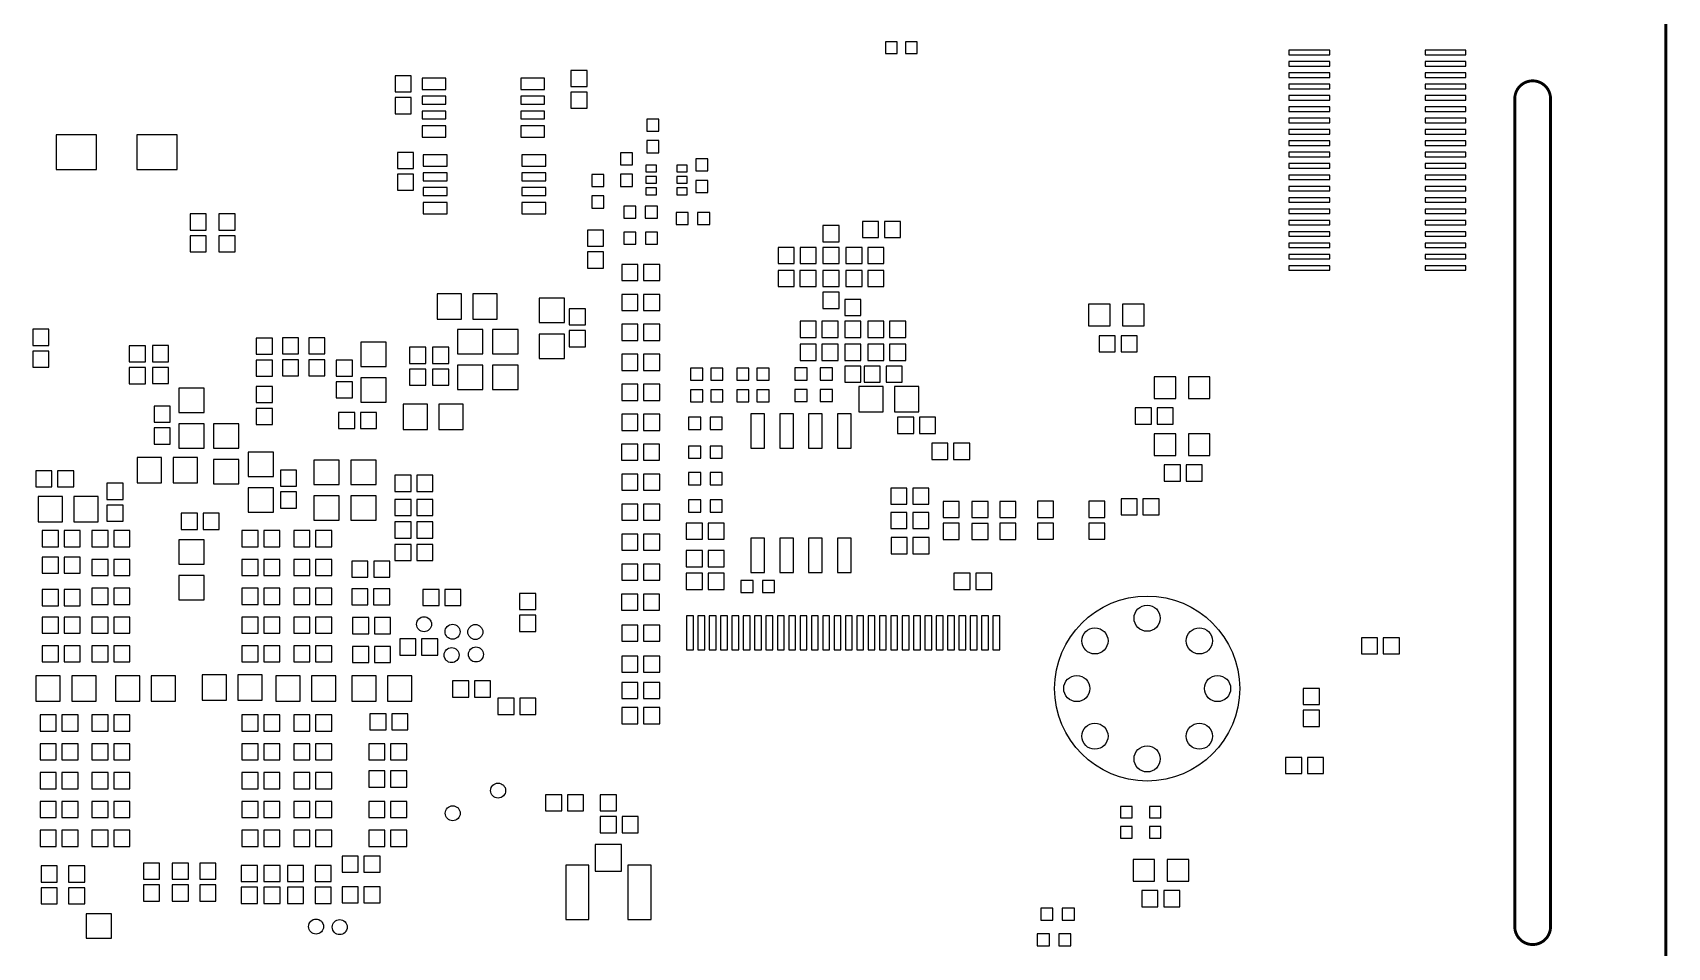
# Model space of a CAD drawing. Extents: x -186 to 234, y -83 to 214.
# Drawn here: x -5.5 to 66.5, y 33.9 to 74.2 of the extents above; entities that cross this region are included whole.
import ezdxf

# ---------------------------------------------------------------- set-up
doc = ezdxf.new("R2010")
doc.units = 0
doc.layers.add('BG_OUTLINE', color=253, linetype='CONTINUOUS')
doc.layers.add('PIN_PASTEMASK_BOTTOM', color=85, linetype='CONTINUOUS')

msp = doc.modelspace()

# ---------------------------------------------------------------- linework, layer by layer
at = {"layer": 'BG_OUTLINE', "const_width": 0.127}
for points in [[(66.460395, 157.020311), (66.460395, -9.271)], [(59.805595, 71.334605), (59.805595, 68.794605)], [(61.380395, 71.334605), (61.380395, 68.794605)], [(59.805595, 37.381891), (59.805595, 68.794605)], [(61.380395, 34.841891), (61.380395, 68.794605)], [(59.805595, 34.841891), (59.805595, 37.381891)]]:
    msp.add_lwpolyline(points, dxfattribs=at)
for points in [[(59.805595, 71.334605, -1.000032), (61.380395, 71.334605)], [(61.380395, 34.841891, -0.999935), (59.805595, 34.841891)]]:
    msp.add_lwpolyline(points, format="xyb", dxfattribs=at)
at = {"layer": 'PIN_PASTEMASK_BOTTOM'}
for points in [[(32.592289, 73.8378), (32.084289, 73.8378), (32.084289, 73.3298), (32.592289, 73.3298)], [(33.481289, 73.8378), (32.973289, 73.8378), (32.973289, 73.3298), (33.481289, 73.3298)], [(51.652957, 73.472167), (49.852047, 73.472167), (49.852047, 73.271456), (51.652957, 73.271456)], [(57.652945, 73.472167), (55.852035, 73.472167), (55.852035, 73.271456), (57.652945, 73.271456)], [(51.652957, 72.971965), (49.852047, 72.971965), (49.852047, 72.771254), (51.652957, 72.771254)], [(57.652945, 72.971965), (55.852035, 72.971965), (55.852035, 72.771254), (57.652945, 72.771254)], [(10.481589, 71.636611), (11.192789, 71.636611), (11.192789, 72.347811), (10.481589, 72.347811)], [(12.720104, 72.242261), (11.670093, 72.242261), (11.670093, 71.74216), (12.720104, 71.74216)], [(16.020097, 71.74216), (17.070108, 71.74216), (17.070108, 72.242261), (16.020097, 72.242261)], [(18.936995, 72.585605), (18.225795, 72.585605), (18.225795, 71.874405), (18.936995, 71.874405)], [(51.652957, 72.472169), (49.852047, 72.472169), (49.852047, 72.271458), (51.652957, 72.271458)], [(57.652945, 72.472169), (55.852035, 72.472169), (55.852035, 72.271458), (57.652945, 72.271458)], [(10.481589, 70.6739), (11.192789, 70.6739), (11.192789, 71.3851), (10.481589, 71.3851)], [(12.720104, 71.442301), (11.670093, 71.442301), (11.670093, 71.092289), (12.720104, 71.092289)], [(16.020097, 71.092289), (17.070108, 71.092289), (17.070108, 71.442301), (16.020097, 71.442301)], [(18.936995, 71.622895), (18.225795, 71.622895), (18.225795, 70.911695), (18.936995, 70.911695)], [(51.652957, 71.971967), (49.852047, 71.971967), (49.852047, 71.771256), (51.652957, 71.771256)], [(51.652957, 71.472171), (49.852047, 71.472171), (49.852047, 71.27146), (51.652957, 71.27146)], [(57.652945, 71.971967), (55.852035, 71.971967), (55.852035, 71.771256), (57.652945, 71.771256)], [(57.652945, 71.472171), (55.852035, 71.472171), (55.852035, 71.27146), (57.652945, 71.27146)], [(12.720104, 70.792111), (11.670093, 70.792111), (11.670093, 70.442099), (12.720104, 70.442099)], [(16.020097, 70.442099), (17.070108, 70.442099), (17.070108, 70.792111), (16.020097, 70.792111)], [(51.652957, 70.971969), (49.852047, 70.971969), (49.852047, 70.771258), (51.652957, 70.771258)], [(57.652945, 70.971969), (55.852035, 70.971969), (55.852035, 70.771258), (57.652945, 70.771258)], [(12.720104, 70.14224), (11.670093, 70.14224), (11.670093, 69.642139), (12.720104, 69.642139)], [(16.020097, 69.642139), (17.070108, 69.642139), (17.070108, 70.14224), (16.020097, 70.14224)], [(21.568689, 69.905905), (22.102089, 69.905905), (22.102089, 70.439305), (21.568689, 70.439305)], [(51.652957, 70.472173), (49.852047, 70.472173), (49.852047, 70.271462), (51.652957, 70.271462)], [(51.652957, 69.971971), (49.852047, 69.971971), (49.852047, 69.77126), (51.652957, 69.77126)], [(57.652945, 70.472173), (55.852035, 70.472173), (55.852035, 70.271462), (57.652945, 70.271462)], [(57.652945, 69.971971), (55.852035, 69.971971), (55.852035, 69.77126), (57.652945, 69.77126)], [(-2.672613, 69.740297), (-4.450613, 69.740297), (-4.450613, 68.216297), (-2.672613, 68.216297)], [(0.883387, 69.740297), (-0.894613, 69.740297), (-0.894613, 68.216297), (0.883387, 68.216297)], [(21.568689, 68.955895), (22.102089, 68.955895), (22.102089, 69.489295), (21.568689, 69.489295)], [(51.652957, 69.47215), (49.852047, 69.47215), (49.852047, 69.271439), (51.652957, 69.271439)], [(57.652945, 69.47215), (55.852035, 69.47215), (55.852035, 69.271439), (57.652945, 69.271439)], [(10.583189, 68.260189), (11.294389, 68.260189), (11.294389, 68.971389), (10.583189, 68.971389)], [(12.770904, 68.865864), (11.720893, 68.865864), (11.720893, 68.365764), (12.770904, 68.365764)], [(16.070897, 68.365764), (17.120908, 68.365764), (17.120908, 68.865864), (16.070897, 68.865864)], [(20.942986, 68.955895), (20.409586, 68.955895), (20.409586, 68.422495), (20.942986, 68.422495)], [(21.991701, 68.106061), (21.991701, 68.405756), (21.532012, 68.405756), (21.532012, 68.106061)], [(22.893401, 68.405769), (22.893401, 68.106074), (23.35309, 68.106074), (23.35309, 68.405769)], [(24.261089, 68.686705), (23.727689, 68.686705), (23.727689, 68.153305), (24.261089, 68.153305)], [(51.652957, 68.971973), (49.852047, 68.971973), (49.852047, 68.771262), (51.652957, 68.771262)], [(51.652957, 68.472152), (49.852047, 68.472152), (49.852047, 68.271441), (51.652957, 68.271441)], [(57.652945, 68.971973), (55.852035, 68.971973), (55.852035, 68.771262), (57.652945, 68.771262)], [(57.652945, 68.472152), (55.852035, 68.472152), (55.852035, 68.271441), (57.652945, 68.271441)], [(10.583189, 67.297478), (11.294389, 67.297478), (11.294389, 68.008678), (10.583189, 68.008678)], [(12.770904, 68.065904), (11.720893, 68.065904), (11.720893, 67.715892), (12.770904, 67.715892)], [(16.070897, 67.715892), (17.120908, 67.715892), (17.120908, 68.065904), (16.070897, 68.065904)], [(19.677761, 68.001007), (19.144361, 68.001007), (19.144361, 67.467607), (19.677761, 67.467607)], [(20.942986, 68.005884), (20.409586, 68.005884), (20.409586, 67.472484), (20.942986, 67.472484)], [(21.991701, 67.605656), (21.991701, 67.905351), (21.532012, 67.905351), (21.532012, 67.605656)], [(23.35309, 67.605656), (23.35309, 67.905351), (22.893401, 67.905351), (22.893401, 67.605656)], [(24.261089, 67.736695), (23.727689, 67.736695), (23.727689, 67.203295), (24.261089, 67.203295)], [(51.652957, 67.971975), (49.852047, 67.971975), (49.852047, 67.771264), (51.652957, 67.771264)], [(57.652945, 67.971975), (55.852035, 67.971975), (55.852035, 67.771264), (57.652945, 67.771264)], [(12.770904, 67.415715), (11.720893, 67.415715), (11.720893, 67.065703), (12.770904, 67.065703)], [(16.070897, 67.065703), (17.120908, 67.065703), (17.120908, 67.415715), (16.070897, 67.415715)], [(19.677761, 67.050996), (19.144361, 67.050996), (19.144361, 66.517596), (19.677761, 66.517596)], [(21.991701, 67.105251), (21.991701, 67.404945), (21.532012, 67.404945), (21.532012, 67.105251)], [(23.35309, 67.105251), (23.35309, 67.404945), (22.893401, 67.404945), (22.893401, 67.105251)], [(51.652957, 67.472154), (49.852047, 67.472154), (49.852047, 67.271443), (51.652957, 67.271443)], [(51.652957, 66.971951), (49.852047, 66.971951), (49.852047, 66.771241), (51.652957, 66.771241)], [(57.652945, 67.472154), (55.852035, 67.472154), (55.852035, 67.271443), (57.652945, 67.271443)], [(57.652945, 66.971951), (55.852035, 66.971951), (55.852035, 66.771241), (57.652945, 66.771241)], [(2.161083, 66.258008), (1.449883, 66.258008), (1.449883, 65.546808), (2.161083, 65.546808)], [(3.431083, 66.258008), (2.719883, 66.258008), (2.719883, 65.546808), (3.431083, 65.546808)], [(12.770904, 66.765843), (11.720893, 66.765843), (11.720893, 66.265742), (12.770904, 66.265742)], [(16.070897, 66.265742), (17.120908, 66.265742), (17.120908, 66.765843), (16.070897, 66.765843)], [(21.084896, 66.063063), (21.084896, 66.596463), (20.551496, 66.596463), (20.551496, 66.063063)], [(22.034906, 66.063063), (22.034906, 66.596463), (21.501506, 66.596463), (21.501506, 66.063063)], [(23.389946, 65.786508), (23.389946, 66.319908), (22.856546, 66.319908), (22.856546, 65.786508)], [(24.339956, 65.786508), (24.339956, 66.319908), (23.806556, 66.319908), (23.806556, 65.786508)], [(51.652957, 66.472156), (49.852047, 66.472156), (49.852047, 66.271445), (51.652957, 66.271445)], [(57.652945, 66.472156), (55.852035, 66.472156), (55.852035, 66.271445), (57.652945, 66.271445)], [(18.953048, 64.833195), (19.664248, 64.833195), (19.664248, 65.544395), (18.953048, 65.544395)], [(30.040885, 65.741321), (29.329685, 65.741321), (29.329685, 65.030121), (30.040885, 65.030121)], [(31.071591, 65.922703), (31.071591, 65.211503), (31.782791, 65.211503), (31.782791, 65.922703)], [(32.034302, 65.922703), (32.034302, 65.211503), (32.745502, 65.211503), (32.745502, 65.922703)], [(51.652957, 65.971953), (49.852047, 65.971953), (49.852047, 65.771243), (51.652957, 65.771243)], [(57.652945, 65.971953), (55.852035, 65.971953), (55.852035, 65.771243), (57.652945, 65.771243)], [(2.161083, 65.295297), (1.449883, 65.295297), (1.449883, 64.584097), (2.161083, 64.584097)], [(3.431083, 65.295297), (2.719883, 65.295297), (2.719883, 64.584097), (3.431083, 64.584097)], [(20.56064, 65.455495), (20.56064, 64.922095), (21.09404, 64.922095), (21.09404, 65.455495)], [(21.51065, 65.455495), (21.51065, 64.922095), (22.04405, 64.922095), (22.04405, 65.455495)], [(51.652957, 65.472158), (49.852047, 65.472158), (49.852047, 65.271447), (51.652957, 65.271447)], [(51.652957, 64.971955), (49.852047, 64.971955), (49.852047, 64.771245), (51.652957, 64.771245)], [(57.652945, 65.472158), (55.852035, 65.472158), (55.852035, 65.271447), (57.652945, 65.271447)], [(57.652945, 64.971955), (55.852035, 64.971955), (55.852035, 64.771245), (57.652945, 64.771245)], [(18.953048, 63.870484), (19.664248, 63.870484), (19.664248, 64.581684), (18.953048, 64.581684)], [(28.067305, 64.067411), (28.067305, 64.778611), (27.356105, 64.778611), (27.356105, 64.067411)], [(29.030016, 64.067411), (29.030016, 64.778611), (28.318816, 64.778611), (28.318816, 64.067411)], [(30.040885, 64.778611), (29.329685, 64.778611), (29.329685, 64.067411), (30.040885, 64.067411)], [(31.050306, 64.067411), (31.050306, 64.778611), (30.339106, 64.778611), (30.339106, 64.067411)], [(32.013017, 64.067411), (32.013017, 64.778611), (31.301817, 64.778611), (31.301817, 64.067411)], [(51.652957, 64.47216), (49.852047, 64.47216), (49.852047, 64.271449), (51.652957, 64.271449)], [(57.652945, 64.47216), (55.852035, 64.47216), (55.852035, 64.271449), (57.652945, 64.271449)], [(20.464983, 64.0334), (20.464983, 63.3222), (21.176183, 63.3222), (21.176183, 64.0334)], [(21.427694, 64.0334), (21.427694, 63.3222), (22.138894, 63.3222), (22.138894, 64.0334)], [(28.060904, 63.054713), (28.060904, 63.765913), (27.349704, 63.765913), (27.349704, 63.054713)], [(29.023615, 63.054713), (29.023615, 63.765913), (28.312415, 63.765913), (28.312415, 63.054713)], [(29.329685, 63.054713), (30.040885, 63.054713), (30.040885, 63.765913), (29.329685, 63.765913)], [(31.050306, 63.054713), (31.050306, 63.765913), (30.339106, 63.765913), (30.339106, 63.054713)], [(32.013017, 63.054713), (32.013017, 63.765913), (31.301817, 63.765913), (31.301817, 63.054713)], [(51.652957, 63.971957), (49.852047, 63.971957), (49.852047, 63.771247), (51.652957, 63.771247)], [(57.652945, 63.971957), (55.852035, 63.971957), (55.852035, 63.771247), (57.652945, 63.771247)], [(13.410184, 61.622889), (13.410184, 62.740489), (12.337796, 62.740489), (12.337796, 61.622889)], [(14.984984, 61.622889), (14.984984, 62.740489), (13.912596, 62.740489), (13.912596, 61.622889)], [(20.464983, 62.7126), (20.464983, 62.0014), (21.176183, 62.0014), (21.176183, 62.7126)], [(21.427694, 62.7126), (21.427694, 62.0014), (22.138894, 62.0014), (22.138894, 62.7126)], [(29.329685, 62.092002), (30.040885, 62.092002), (30.040885, 62.803202), (29.329685, 62.803202)], [(17.949189, 62.537594), (16.831589, 62.537594), (16.831589, 61.465206), (17.949189, 61.465206)], [(18.863589, 62.075111), (18.152389, 62.075111), (18.152389, 61.363911), (18.863589, 61.363911)], [(31.003494, 62.488115), (30.292294, 62.488115), (30.292294, 61.776915), (31.003494, 61.776915)], [(41.983152, 62.27445), (41.030652, 62.27445), (41.030652, 61.32195), (41.983152, 61.32195)], [(43.483327, 62.27445), (42.530827, 62.27445), (42.530827, 61.32195), (43.483327, 61.32195)], [(20.466279, 61.3918), (20.466279, 60.6806), (21.177479, 60.6806), (21.177479, 61.3918)], [(21.428989, 61.3918), (21.428989, 60.6806), (22.140189, 60.6806), (22.140189, 61.3918)], [(28.320187, 61.525404), (28.320187, 60.814204), (29.031387, 60.814204), (29.031387, 61.525404)], [(29.282898, 61.525404), (29.282898, 60.814204), (29.994098, 60.814204), (29.994098, 61.525404)], [(31.003494, 61.525404), (30.292294, 61.525404), (30.292294, 60.814204), (31.003494, 60.814204)], [(31.303189, 61.525404), (31.303189, 60.814204), (32.014389, 60.814204), (32.014389, 61.525404)], [(32.265899, 61.525404), (32.265899, 60.814204), (32.977099, 60.814204), (32.977099, 61.525404)], [(-5.481498, 60.465208), (-4.770298, 60.465208), (-4.770298, 61.176408), (-5.481498, 61.176408)], [(4.364507, 60.069705), (5.075707, 60.069705), (5.075707, 60.780905), (4.364507, 60.780905)], [(6.23189, 60.7949), (5.52069, 60.7949), (5.52069, 60.0837), (6.23189, 60.0837)], [(7.38759, 60.7949), (6.67639, 60.7949), (6.67639, 60.0837), (7.38759, 60.0837)], [(8.97509, 59.537295), (10.09269, 59.537295), (10.09269, 60.609683), (8.97509, 60.609683)], [(13.229107, 60.097695), (14.346707, 60.097695), (14.346707, 61.170083), (13.229107, 61.170083)], [(14.77899, 60.097695), (15.89659, 60.097695), (15.89659, 61.170083), (14.77899, 61.170083)], [(17.949189, 60.962794), (16.831589, 60.962794), (16.831589, 59.890406), (17.949189, 59.890406)], [(18.863589, 61.1124), (18.152389, 61.1124), (18.152389, 60.4012), (18.863589, 60.4012)], [(28.318993, 60.509404), (28.318993, 59.798204), (29.030193, 59.798204), (29.030193, 60.509404)], [(29.281704, 60.509404), (29.281704, 59.798204), (29.992904, 59.798204), (29.992904, 60.509404)], [(30.292294, 59.798204), (31.003494, 59.798204), (31.003494, 60.509404), (30.292294, 60.509404)], [(31.303189, 60.509404), (31.303189, 59.798204), (32.014389, 59.798204), (32.014389, 60.509404)], [(32.265899, 60.509404), (32.265899, 59.798204), (32.977099, 59.798204), (32.977099, 60.509404)], [(41.497479, 60.8838), (41.497479, 60.1726), (42.208679, 60.1726), (42.208679, 60.8838)], [(42.460189, 60.8838), (42.460189, 60.1726), (43.171389, 60.1726), (43.171389, 60.8838)], [(-5.481498, 59.502497), (-4.770298, 59.502497), (-4.770298, 60.213697), (-5.481498, 60.213697)], [(-0.516611, 60.449511), (-1.227811, 60.449511), (-1.227811, 59.738311), (-0.516611, 59.738311)], [(0.503707, 60.4536), (-0.207493, 60.4536), (-0.207493, 59.7424), (0.503707, 59.7424)], [(4.364507, 59.106994), (5.075707, 59.106994), (5.075707, 59.818194), (4.364507, 59.818194)], [(6.23189, 59.832189), (5.52069, 59.832189), (5.52069, 59.120989), (6.23189, 59.120989)], [(7.38759, 59.832189), (6.67639, 59.832189), (6.67639, 59.120989), (7.38759, 59.120989)], [(7.890789, 59.106791), (8.601989, 59.106791), (8.601989, 59.817991), (7.890789, 59.817991)], [(11.832107, 60.3774), (11.120907, 60.3774), (11.120907, 59.6662), (11.832107, 59.6662)], [(12.136907, 59.668689), (12.848107, 59.668689), (12.848107, 60.379889), (12.136907, 60.379889)], [(20.464983, 60.071), (20.464983, 59.3598), (21.176183, 59.3598), (21.176183, 60.071)], [(21.427694, 60.071), (21.427694, 59.3598), (22.138894, 59.3598), (22.138894, 60.071)], [(-0.516611, 59.4868), (-1.227811, 59.4868), (-1.227811, 58.7756), (-0.516611, 58.7756)], [(0.503707, 59.490889), (-0.207493, 59.490889), (-0.207493, 58.779689), (0.503707, 58.779689)], [(11.832107, 59.414689), (11.120907, 59.414689), (11.120907, 58.703489), (11.832107, 58.703489)], [(12.136907, 58.705979), (12.848107, 58.705979), (12.848107, 59.417179), (12.136907, 59.417179)], [(13.229107, 58.522895), (14.346707, 58.522895), (14.346707, 59.595283), (13.229107, 59.595283)], [(14.77899, 58.522895), (15.89659, 58.522895), (15.89659, 59.595283), (14.77899, 59.595283)], [(24.035487, 59.458403), (23.502087, 59.458403), (23.502087, 58.925003), (24.035487, 58.925003)], [(24.391087, 58.925003), (24.924487, 58.925003), (24.924487, 59.458403), (24.391087, 59.458403)], [(25.534087, 58.925003), (26.067487, 58.925003), (26.067487, 59.458403), (25.534087, 59.458403)], [(26.956487, 59.458403), (26.423087, 59.458403), (26.423087, 58.925003), (26.956487, 58.925003)], [(28.629889, 59.466505), (28.096489, 59.466505), (28.096489, 58.933105), (28.629889, 58.933105)], [(29.214089, 58.933105), (29.747489, 58.933105), (29.747489, 59.466505), (29.214089, 59.466505)], [(30.292294, 58.835493), (31.003494, 58.835493), (31.003494, 59.546693), (30.292294, 59.546693)], [(31.145683, 59.546998), (31.145683, 58.835798), (31.856883, 58.835798), (31.856883, 59.546998)], [(32.108394, 59.546998), (32.108394, 58.835798), (32.819594, 58.835798), (32.819594, 59.546998)], [(44.878752, 59.07405), (43.926252, 59.07405), (43.926252, 58.12155), (44.878752, 58.12155)], [(46.378927, 59.07405), (45.426427, 59.07405), (45.426427, 58.12155), (46.378927, 58.12155)], [(0.960907, 57.506895), (2.078507, 57.506895), (2.078507, 58.579283), (0.960907, 58.579283)], [(5.075707, 58.6502), (4.364507, 58.6502), (4.364507, 57.939), (5.075707, 57.939)], [(7.890789, 58.14408), (8.601989, 58.14408), (8.601989, 58.85528), (7.890789, 58.85528)], [(8.97509, 57.962495), (10.09269, 57.962495), (10.09269, 59.034883), (8.97509, 59.034883)], [(20.464983, 58.7502), (20.464983, 58.039), (21.176183, 58.039), (21.176183, 58.7502)], [(21.427694, 58.7502), (21.427694, 58.039), (22.138894, 58.039), (22.138894, 58.7502)], [(24.035487, 58.508392), (23.502087, 58.508392), (23.502087, 57.974992), (24.035487, 57.974992)], [(24.391087, 57.974992), (24.924487, 57.974992), (24.924487, 58.508392), (24.391087, 58.508392)], [(25.534087, 57.974992), (26.067487, 57.974992), (26.067487, 58.508392), (25.534087, 58.508392)], [(26.956487, 58.508392), (26.423087, 58.508392), (26.423087, 57.974992), (26.956487, 57.974992)], [(28.629889, 58.516495), (28.096489, 58.516495), (28.096489, 57.983095), (28.629889, 57.983095)], [(29.214089, 57.983095), (29.747489, 57.983095), (29.747489, 58.516495), (29.214089, 58.516495)], [(30.908803, 58.650403), (30.908803, 57.532803), (31.981191, 57.532803), (31.981191, 58.650403)], [(32.483603, 58.650403), (32.483603, 57.532803), (33.555991, 57.532803), (33.555991, 58.650403)], [(-0.131293, 57.075299), (0.579907, 57.075299), (0.579907, 57.786499), (-0.131293, 57.786499)], [(5.075707, 57.687489), (4.364507, 57.687489), (4.364507, 56.976289), (5.075707, 56.976289)], [(10.839196, 57.876389), (10.839196, 56.758789), (11.911584, 56.758789), (11.911584, 57.876389)], [(12.413996, 57.876389), (12.413996, 56.758789), (13.486384, 56.758789), (13.486384, 57.876389)], [(43.795391, 56.9976), (43.795391, 57.7088), (43.084191, 57.7088), (43.084191, 56.9976)], [(44.758102, 56.9976), (44.758102, 57.7088), (44.046902, 57.7088), (44.046902, 56.9976)], [(0.960907, 55.932095), (2.078507, 55.932095), (2.078507, 57.004483), (0.960907, 57.004483)], [(3.602507, 57.004483), (2.484907, 57.004483), (2.484907, 55.932095), (3.602507, 55.932095)], [(8.704885, 56.7944), (8.704885, 57.5056), (7.993685, 57.5056), (7.993685, 56.7944)], [(9.667596, 56.7944), (9.667596, 57.5056), (8.956396, 57.5056), (8.956396, 56.7944)], [(20.464983, 57.4294), (20.464983, 56.7182), (21.176183, 56.7182), (21.176183, 57.4294)], [(21.427694, 57.4294), (21.427694, 56.7182), (22.138894, 56.7182), (22.138894, 57.4294)], [(23.946587, 56.759297), (23.946587, 57.292697), (23.413187, 57.292697), (23.413187, 56.759297)], [(24.896597, 56.759297), (24.896597, 57.292697), (24.363197, 57.292697), (24.363197, 56.759297)], [(26.757884, 57.449758), (26.158495, 57.449758), (26.158495, 55.930864), (26.757884, 55.930864)], [(28.027884, 57.449758), (27.428495, 57.449758), (27.428495, 55.930864), (28.027884, 55.930864)], [(29.297884, 57.449758), (28.698495, 57.449758), (28.698495, 55.930864), (29.297884, 55.930864)], [(30.567884, 57.449758), (29.968495, 57.449758), (29.968495, 55.930864), (30.567884, 55.930864)], [(32.619874, 57.293307), (32.619874, 56.582107), (33.331074, 56.582107), (33.331074, 57.293307)], [(33.582585, 57.293307), (33.582585, 56.582107), (34.293785, 56.582107), (34.293785, 57.293307)], [(-0.131293, 56.112588), (0.579907, 56.112588), (0.579907, 56.823788), (-0.131293, 56.823788)], [(44.878752, 56.55945), (43.926252, 56.55945), (43.926252, 55.60695), (44.878752, 55.60695)], [(46.378927, 56.55945), (45.426427, 56.55945), (45.426427, 55.60695), (46.378927, 55.60695)], [(0.197383, 54.4068), (0.197383, 55.5244), (-0.875005, 55.5244), (-0.875005, 54.4068)], [(1.772183, 54.4068), (1.772183, 55.5244), (0.699795, 55.5244), (0.699795, 54.4068)], [(4.00939, 54.685895), (5.12699, 54.685895), (5.12699, 55.758283), (4.00939, 55.758283)], [(20.462494, 56.1086), (20.462494, 55.3974), (21.173694, 55.3974), (21.173694, 56.1086)], [(21.425205, 56.1086), (21.425205, 55.3974), (22.136405, 55.3974), (22.136405, 56.1086)], [(23.946587, 55.489297), (23.946587, 56.022697), (23.413187, 56.022697), (23.413187, 55.489297)], [(24.896597, 55.489297), (24.896597, 56.022697), (24.363197, 56.022697), (24.363197, 55.489297)], [(34.124875, 56.149011), (34.124875, 55.437811), (34.836075, 55.437811), (34.836075, 56.149011)], [(35.087585, 56.149011), (35.087585, 55.437811), (35.798785, 55.437811), (35.798785, 56.149011)], [(-4.634205, 54.229991), (-4.634205, 54.941191), (-5.345405, 54.941191), (-5.345405, 54.229991)], [(-3.671494, 54.229991), (-3.671494, 54.941191), (-4.382694, 54.941191), (-4.382694, 54.229991)], [(3.602507, 55.429683), (2.484907, 55.429683), (2.484907, 54.357295), (3.602507, 54.357295)], [(5.43179, 54.2544), (6.14299, 54.2544), (6.14299, 54.9656), (5.43179, 54.9656)], [(8.022107, 55.404283), (6.904507, 55.404283), (6.904507, 54.331895), (8.022107, 54.331895)], [(9.64819, 55.404283), (8.53059, 55.404283), (8.53059, 54.331895), (9.64819, 54.331895)], [(10.476179, 54.741089), (10.476179, 54.029889), (11.187379, 54.029889), (11.187379, 54.741089)], [(11.43889, 54.741089), (11.43889, 54.029889), (12.15009, 54.029889), (12.15009, 54.741089)], [(20.464983, 54.7878), (20.464983, 54.0766), (21.176183, 54.0766), (21.176183, 54.7878)], [(21.427694, 54.7878), (21.427694, 54.0766), (22.138894, 54.0766), (22.138894, 54.7878)], [(23.413187, 54.854297), (23.413187, 54.320897), (23.946587, 54.320897), (23.946587, 54.854297)], [(24.363197, 54.854297), (24.363197, 54.320897), (24.896597, 54.320897), (24.896597, 54.854297)], [(44.367679, 55.1942), (44.367679, 54.483), (45.078879, 54.483), (45.078879, 55.1942)], [(45.330389, 55.1942), (45.330389, 54.483), (46.041589, 54.483), (46.041589, 55.1942)], [(-2.21361, 53.672689), (-1.50241, 53.672689), (-1.50241, 54.383889), (-2.21361, 54.383889)], [(4.00939, 53.111095), (5.12699, 53.111095), (5.12699, 54.183483), (4.00939, 54.183483)], [(33.030693, 53.459405), (33.030693, 54.170605), (32.319493, 54.170605), (32.319493, 53.459405)], [(33.993404, 53.459405), (33.993404, 54.170605), (33.282204, 54.170605), (33.282204, 53.459405)], [(-4.166616, 52.682089), (-4.166616, 53.799689), (-5.239004, 53.799689), (-5.239004, 52.682089)], [(-2.591816, 52.682089), (-2.591816, 53.799689), (-3.664204, 53.799689), (-3.664204, 52.682089)], [(-2.21361, 52.709978), (-1.50241, 52.709978), (-1.50241, 53.421178), (-2.21361, 53.421178)], [(5.43179, 53.291689), (6.14299, 53.291689), (6.14299, 54.002889), (5.43179, 54.002889)], [(8.022107, 53.829483), (6.904507, 53.829483), (6.904507, 52.757095), (8.022107, 52.757095)], [(9.64819, 53.829483), (8.53059, 53.829483), (8.53059, 52.757095), (9.64819, 52.757095)], [(10.476179, 53.674289), (10.476179, 52.963089), (11.187379, 52.963089), (11.187379, 53.674289)], [(11.43889, 53.674289), (11.43889, 52.963089), (12.15009, 52.963089), (12.15009, 53.674289)], [(20.466279, 53.467), (20.466279, 52.7558), (21.177479, 52.7558), (21.177479, 53.467)], [(21.428989, 53.467), (21.428989, 52.7558), (22.140189, 52.7558), (22.140189, 53.467)], [(23.946587, 53.116709), (23.946587, 53.650109), (23.413187, 53.650109), (23.413187, 53.116709)], [(24.896597, 53.116709), (24.896597, 53.650109), (24.363197, 53.650109), (24.363197, 53.116709)], [(34.622283, 52.873402), (35.333483, 52.873402), (35.333483, 53.584602), (34.622283, 53.584602)], [(36.603483, 53.582113), (35.892283, 53.582113), (35.892283, 52.870913), (36.603483, 52.870913)], [(37.119585, 52.873402), (37.830785, 52.873402), (37.830785, 53.584602), (37.119585, 53.584602)], [(38.774091, 52.8828), (39.485291, 52.8828), (39.485291, 53.594), (38.774091, 53.594)], [(41.748989, 53.591511), (41.037789, 53.591511), (41.037789, 52.880311), (41.748989, 52.880311)], [(43.175504, 52.991309), (43.175504, 53.702509), (42.464304, 53.702509), (42.464304, 52.991309)], [(44.138215, 52.991309), (44.138215, 53.702509), (43.427015, 53.702509), (43.427015, 52.991309)], [(1.064997, 53.064689), (1.064997, 52.353489), (1.776197, 52.353489), (1.776197, 53.064689)], [(2.027707, 53.064689), (2.027707, 52.353489), (2.738907, 52.353489), (2.738907, 53.064689)], [(10.476179, 52.683689), (10.476179, 51.972489), (11.187379, 51.972489), (11.187379, 52.683689)], [(11.43889, 52.683689), (11.43889, 51.972489), (12.15009, 51.972489), (12.15009, 52.683689)], [(24.022787, 51.9176), (24.022787, 52.6288), (23.311587, 52.6288), (23.311587, 51.9176)], [(24.985497, 51.9176), (24.985497, 52.6288), (24.274297, 52.6288), (24.274297, 51.9176)], [(33.030693, 52.392605), (33.030693, 53.103805), (32.319493, 53.103805), (32.319493, 52.392605)], [(33.993404, 52.392605), (33.993404, 53.103805), (33.282204, 53.103805), (33.282204, 52.392605)], [(34.622283, 51.910691), (35.333483, 51.910691), (35.333483, 52.621891), (34.622283, 52.621891)], [(36.603483, 52.619402), (35.892283, 52.619402), (35.892283, 51.908202), (36.603483, 51.908202)], [(37.119585, 51.910691), (37.830785, 51.910691), (37.830785, 52.621891), (37.119585, 52.621891)], [(38.774091, 51.920089), (39.485291, 51.920089), (39.485291, 52.631289), (38.774091, 52.631289)], [(41.748989, 52.6288), (41.037789, 52.6288), (41.037789, 51.9176), (41.748989, 51.9176)], [(-5.05841, 52.301089), (-5.05841, 51.589889), (-4.34721, 51.589889), (-4.34721, 52.301089)], [(-4.095699, 52.301089), (-4.095699, 51.589889), (-3.384499, 51.589889), (-3.384499, 52.301089)], [(-2.16281, 51.589889), (-2.16281, 52.301089), (-2.87401, 52.301089), (-2.87401, 51.589889)], [(-1.200099, 51.589889), (-1.200099, 52.301089), (-1.911299, 52.301089), (-1.911299, 51.589889)], [(2.078507, 51.899083), (0.960907, 51.899083), (0.960907, 50.826695), (2.078507, 50.826695)], [(3.732479, 52.301089), (3.732479, 51.589889), (4.443679, 51.589889), (4.443679, 52.301089)], [(4.69519, 52.301089), (4.69519, 51.589889), (5.40639, 51.589889), (5.40639, 52.301089)], [(6.72719, 51.589889), (6.72719, 52.301089), (6.01599, 52.301089), (6.01599, 51.589889)], [(7.689901, 51.589889), (7.689901, 52.301089), (6.978701, 52.301089), (6.978701, 51.589889)], [(20.466279, 52.1462), (20.466279, 51.435), (21.177479, 51.435), (21.177479, 52.1462)], [(21.428989, 52.1462), (21.428989, 51.435), (22.140189, 51.435), (22.140189, 52.1462)], [(26.757884, 51.968336), (26.158495, 51.968336), (26.158495, 50.449442), (26.757884, 50.449442)], [(28.027884, 51.968336), (27.428495, 51.968336), (27.428495, 50.449442), (28.027884, 50.449442)], [(29.297884, 51.968336), (28.698495, 51.968336), (28.698495, 50.449442), (29.297884, 50.449442)], [(30.567884, 51.968336), (29.968495, 51.968336), (29.968495, 50.449442), (30.567884, 50.449442)], [(33.039304, 51.2826), (33.039304, 51.9938), (32.328104, 51.9938), (32.328104, 51.2826)], [(34.002015, 51.2826), (34.002015, 51.9938), (33.290815, 51.9938), (33.290815, 51.2826)], [(-5.05841, 51.132689), (-5.05841, 50.421489), (-4.34721, 50.421489), (-4.34721, 51.132689)], [(-4.095699, 51.132689), (-4.095699, 50.421489), (-3.384499, 50.421489), (-3.384499, 51.132689)], [(10.476179, 51.693089), (10.476179, 50.981889), (11.187379, 50.981889), (11.187379, 51.693089)], [(11.43889, 51.693089), (11.43889, 50.981889), (12.15009, 50.981889), (12.15009, 51.693089)], [(24.022787, 50.705995), (24.022787, 51.417195), (23.311587, 51.417195), (23.311587, 50.705995)], [(24.985497, 50.705995), (24.985497, 51.417195), (24.274297, 51.417195), (24.274297, 50.705995)], [(-2.16281, 50.319889), (-2.16281, 51.031089), (-2.87401, 51.031089), (-2.87401, 50.319889)], [(-1.200099, 50.319889), (-1.200099, 51.031089), (-1.911299, 51.031089), (-1.911299, 50.319889)], [(3.732479, 51.031089), (3.732479, 50.319889), (4.443679, 50.319889), (4.443679, 51.031089)], [(4.69519, 51.031089), (4.69519, 50.319889), (5.40639, 50.319889), (5.40639, 51.031089)], [(6.72719, 50.319889), (6.72719, 51.031089), (6.01599, 51.031089), (6.01599, 50.319889)], [(7.689901, 50.319889), (7.689901, 51.031089), (6.978701, 51.031089), (6.978701, 50.319889)], [(9.287789, 50.2412), (9.287789, 50.9524), (8.576589, 50.9524), (8.576589, 50.2412)], [(10.2505, 50.2412), (10.2505, 50.9524), (9.5393, 50.9524), (9.5393, 50.2412)], [(20.463789, 50.8254), (20.463789, 50.1142), (21.174989, 50.1142), (21.174989, 50.8254)], [(21.4265, 50.8254), (21.4265, 50.1142), (22.1377, 50.1142), (22.1377, 50.8254)], [(23.311079, 50.419), (23.311079, 49.7078), (24.022279, 49.7078), (24.022279, 50.419)], [(24.273789, 50.419), (24.273789, 49.7078), (24.984989, 49.7078), (24.984989, 50.419)], [(35.096679, 50.419), (35.096679, 49.7078), (35.807879, 49.7078), (35.807879, 50.419)], [(36.059389, 50.419), (36.059389, 49.7078), (36.770589, 49.7078), (36.770589, 50.419)], [(-5.05841, 49.697107), (-5.05841, 48.985907), (-4.34721, 48.985907), (-4.34721, 49.697107)], [(-4.095699, 49.697107), (-4.095699, 48.985907), (-3.384499, 48.985907), (-3.384499, 49.697107)], [(-2.16281, 49.049889), (-2.16281, 49.761089), (-2.87401, 49.761089), (-2.87401, 49.049889)], [(-1.200099, 49.049889), (-1.200099, 49.761089), (-1.911299, 49.761089), (-1.911299, 49.049889)], [(2.078507, 50.324283), (0.960907, 50.324283), (0.960907, 49.251895), (2.078507, 49.251895)], [(3.732479, 49.761089), (3.732479, 49.049889), (4.443679, 49.049889), (4.443679, 49.761089)], [(4.69519, 49.761089), (4.69519, 49.049889), (5.40639, 49.049889), (5.40639, 49.761089)], [(6.72719, 49.049889), (6.72719, 49.761089), (6.01599, 49.761089), (6.01599, 49.049889)], [(7.689901, 49.049889), (7.689901, 49.761089), (6.978701, 49.761089), (6.978701, 49.049889)], [(9.281185, 49.024489), (9.281185, 49.735689), (8.569985, 49.735689), (8.569985, 49.024489)], [(10.243896, 49.024489), (10.243896, 49.735689), (9.532696, 49.735689), (9.532696, 49.024489)], [(11.708079, 49.710289), (11.708079, 48.999089), (12.419279, 48.999089), (12.419279, 49.710289)], [(12.67079, 49.710289), (12.67079, 48.999089), (13.38199, 48.999089), (13.38199, 49.710289)], [(26.249884, 49.5681), (26.249884, 50.1015), (25.716484, 50.1015), (25.716484, 49.5681)], [(27.199895, 49.5681), (27.199895, 50.1015), (26.666495, 50.1015), (26.666495, 49.5681)], [(15.967989, 48.8188), (16.679189, 48.8188), (16.679189, 49.53), (15.967989, 49.53)], [(21.173694, 48.7934), (21.173694, 49.5046), (20.462494, 49.5046), (20.462494, 48.7934)], [(22.136405, 48.7934), (22.136405, 49.5046), (21.425205, 49.5046), (21.425205, 48.7934)], [(-5.05841, 48.491089), (-5.05841, 47.779889), (-4.34721, 47.779889), (-4.34721, 48.491089)], [(-4.095699, 48.491089), (-4.095699, 47.779889), (-3.384499, 47.779889), (-3.384499, 48.491089)], [(-2.16281, 47.779889), (-2.16281, 48.491089), (-2.87401, 48.491089), (-2.87401, 47.779889)], [(-1.200099, 47.779889), (-1.200099, 48.491089), (-1.911299, 48.491089), (-1.911299, 47.779889)], [(3.732479, 48.491089), (3.732479, 47.779889), (4.443679, 47.779889), (4.443679, 48.491089)], [(4.69519, 48.491089), (4.69519, 47.779889), (5.40639, 47.779889), (5.40639, 48.491089)], [(6.72719, 47.779889), (6.72719, 48.491089), (6.01599, 48.491089), (6.01599, 47.779889)], [(7.689901, 47.779889), (7.689901, 48.491089), (6.978701, 48.491089), (6.978701, 47.779889)], [(9.318803, 47.756089), (9.318803, 48.467289), (8.607603, 48.467289), (8.607603, 47.756089)], [(10.281514, 47.756089), (10.281514, 48.467289), (9.570314, 48.467289), (9.570314, 47.756089)], [(15.967989, 47.856089), (16.679189, 47.856089), (16.679189, 48.567289), (15.967989, 48.567289)], [(23.320388, 47.041854), (23.620387, 47.041854), (23.620387, 48.541953), (23.320388, 48.541953)], [(23.820488, 47.041854), (24.120488, 47.041854), (24.120488, 48.541953), (23.820488, 48.541953)], [(24.320284, 47.041854), (24.620283, 47.041854), (24.620283, 48.541953), (24.320284, 48.541953)], [(24.820486, 47.041854), (25.120486, 47.041854), (25.120486, 48.541953), (24.820486, 48.541953)], [(25.320282, 47.041854), (25.620282, 47.041854), (25.620282, 48.541953), (25.320282, 48.541953)], [(25.820484, 47.041854), (26.120484, 47.041854), (26.120484, 48.541953), (25.820484, 48.541953)], [(26.32028, 47.041854), (26.620279, 47.041854), (26.620279, 48.541953), (26.32028, 48.541953)], [(26.820482, 47.041854), (27.120482, 47.041854), (27.120482, 48.541953), (26.820482, 48.541953)], [(27.320278, 47.041854), (27.620277, 47.041854), (27.620277, 48.541953), (27.320278, 48.541953)], [(27.82048, 47.041854), (28.12048, 47.041854), (28.12048, 48.541953), (27.82048, 48.541953)], [(28.320276, 47.041854), (28.620275, 47.041854), (28.620275, 48.541953), (28.320276, 48.541953)], [(28.820478, 47.041854), (29.120478, 47.041854), (29.120478, 48.541953), (28.820478, 48.541953)], [(29.320299, 47.041854), (29.620299, 47.041854), (29.620299, 48.541953), (29.320299, 48.541953)], [(29.820476, 47.041854), (30.120476, 47.041854), (30.120476, 48.541953), (29.820476, 48.541953)], [(30.320298, 47.041854), (30.620297, 47.041854), (30.620297, 48.541953), (30.320298, 48.541953)], [(30.820474, 47.041854), (31.120474, 47.041854), (31.120474, 48.541953), (30.820474, 48.541953)], [(31.320295, 47.041854), (31.620295, 47.041854), (31.620295, 48.541953), (31.320295, 48.541953)], [(31.820498, 47.041854), (32.120497, 47.041854), (32.120497, 48.541953), (31.820498, 48.541953)], [(32.320293, 47.041854), (32.620293, 47.041854), (32.620293, 48.541953), (32.320293, 48.541953)], [(32.820496, 47.041854), (33.120495, 47.041854), (33.120495, 48.541953), (32.820496, 48.541953)], [(33.320291, 47.041854), (33.620291, 47.041854), (33.620291, 48.541953), (33.320291, 48.541953)], [(33.820494, 47.041854), (34.120493, 47.041854), (34.120493, 48.541953), (33.820494, 48.541953)], [(34.32029, 47.041854), (34.620289, 47.041854), (34.620289, 48.541953), (34.32029, 48.541953)], [(34.820492, 47.041854), (35.120491, 47.041854), (35.120491, 48.541953), (34.820492, 48.541953)], [(35.320287, 47.041854), (35.620287, 47.041854), (35.620287, 48.541953), (35.320287, 48.541953)], [(35.82049, 47.041854), (36.120489, 47.041854), (36.120489, 48.541953), (35.82049, 48.541953)], [(36.320285, 47.041854), (36.620285, 47.041854), (36.620285, 48.541953), (36.320285, 48.541953)], [(36.820386, 47.041854), (37.120385, 47.041854), (37.120385, 48.541953), (36.820386, 48.541953)], [(21.177783, 47.4218), (21.177783, 48.133), (20.466583, 48.133), (20.466583, 47.4218)], [(22.140494, 47.4218), (22.140494, 48.133), (21.429294, 48.133), (21.429294, 47.4218)], [(53.051989, 47.5742), (53.051989, 46.863), (53.763189, 46.863), (53.763189, 47.5742)], [(54.0147, 47.5742), (54.0147, 46.863), (54.7259, 46.863), (54.7259, 47.5742)], [(-5.05841, 47.221089), (-5.05841, 46.509889), (-4.34721, 46.509889), (-4.34721, 47.221089)], [(-4.095699, 47.221089), (-4.095699, 46.509889), (-3.384499, 46.509889), (-3.384499, 47.221089)], [(-2.16281, 46.509889), (-2.16281, 47.221089), (-2.87401, 47.221089), (-2.87401, 46.509889)], [(-1.200099, 46.509889), (-1.200099, 47.221089), (-1.911299, 47.221089), (-1.911299, 46.509889)], [(3.732479, 47.221089), (3.732479, 46.509889), (4.443679, 46.509889), (4.443679, 47.221089)], [(4.69519, 47.221089), (4.69519, 46.509889), (5.40639, 46.509889), (5.40639, 47.221089)], [(6.72719, 46.509889), (6.72719, 47.221089), (6.01599, 47.221089), (6.01599, 46.509889)], [(7.689901, 46.509889), (7.689901, 47.221089), (6.978701, 47.221089), (6.978701, 46.509889)], [(9.318803, 46.486089), (9.318803, 47.197289), (8.607603, 47.197289), (8.607603, 46.486089)], [(10.281514, 46.486089), (10.281514, 47.197289), (9.570314, 47.197289), (9.570314, 46.486089)], [(11.395989, 46.8122), (11.395989, 47.5234), (10.684789, 47.5234), (10.684789, 46.8122)], [(12.3587, 46.8122), (12.3587, 47.5234), (11.6475, 47.5234), (11.6475, 46.8122)], [(20.466482, 46.765693), (20.466482, 46.054493), (21.177682, 46.054493), (21.177682, 46.765693)], [(21.429193, 46.765693), (21.429193, 46.054493), (22.140393, 46.054493), (22.140393, 46.765693)], [(-5.337988, 45.900289), (-5.337988, 44.782689), (-4.2656, 44.782689), (-4.2656, 45.900289)], [(-3.763188, 45.900289), (-3.763188, 44.782689), (-2.6908, 44.782689), (-2.6908, 45.900289)], [(-0.763016, 44.782689), (-0.763016, 45.900289), (-1.835404, 45.900289), (-1.835404, 44.782689)], [(0.811784, 44.782689), (0.811784, 45.900289), (-0.260604, 45.900289), (-0.260604, 44.782689)], [(3.0496, 44.820789), (3.0496, 45.938389), (1.977212, 45.938389), (1.977212, 44.820789)], [(4.6244, 44.820789), (4.6244, 45.938389), (3.552012, 45.938389), (3.552012, 44.820789)], [(6.295695, 44.782689), (6.295695, 45.900289), (5.223307, 45.900289), (5.223307, 44.782689)], [(7.870495, 44.782689), (7.870495, 45.900289), (6.798107, 45.900289), (6.798107, 44.782689)], [(9.650984, 44.782689), (9.650984, 45.900289), (8.578596, 45.900289), (8.578596, 44.782689)], [(11.225784, 44.782689), (11.225784, 45.900289), (10.153396, 45.900289), (10.153396, 44.782689)], [(13.016179, 45.671689), (13.016179, 44.960489), (13.727379, 44.960489), (13.727379, 45.671689)], [(13.97889, 45.671689), (13.97889, 44.960489), (14.69009, 44.960489), (14.69009, 45.671689)], [(20.466279, 45.609307), (20.466279, 44.898107), (21.177479, 44.898107), (21.177479, 45.609307)], [(21.428989, 45.609307), (21.428989, 44.898107), (22.140189, 44.898107), (22.140189, 45.609307)], [(15.009597, 44.911289), (15.009597, 44.200089), (15.720797, 44.200089), (15.720797, 44.911289)], [(15.972307, 44.911289), (15.972307, 44.200089), (16.683507, 44.200089), (16.683507, 44.911289)], [(51.200787, 45.34281), (50.489587, 45.34281), (50.489587, 44.63161), (51.200787, 44.63161)], [(-5.157521, 44.173089), (-5.157521, 43.461889), (-4.446321, 43.461889), (-4.446321, 44.173089)], [(-4.19481, 44.173089), (-4.19481, 43.461889), (-3.48361, 43.461889), (-3.48361, 44.173089)], [(-2.16281, 43.461889), (-2.16281, 44.173089), (-2.87401, 44.173089), (-2.87401, 43.461889)], [(-1.200099, 43.461889), (-1.200099, 44.173089), (-1.911299, 44.173089), (-1.911299, 43.461889)], [(3.732479, 44.173089), (3.732479, 43.461889), (4.443679, 43.461889), (4.443679, 44.173089)], [(4.69519, 44.173089), (4.69519, 43.461889), (5.40639, 43.461889), (5.40639, 44.173089)], [(6.72719, 43.461889), (6.72719, 44.173089), (6.01599, 44.173089), (6.01599, 43.461889)], [(7.689901, 43.461889), (7.689901, 44.173089), (6.978701, 44.173089), (6.978701, 43.461889)], [(10.082606, 43.51401), (10.082606, 44.22521), (9.371406, 44.22521), (9.371406, 43.51401)], [(11.045317, 43.51401), (11.045317, 44.22521), (10.334117, 44.22521), (10.334117, 43.51401)], [(21.174989, 43.7896), (21.174989, 44.5008), (20.463789, 44.5008), (20.463789, 43.7896)], [(22.1377, 43.7896), (22.1377, 44.5008), (21.4265, 44.5008), (21.4265, 43.7896)], [(51.200787, 44.380099), (50.489587, 44.380099), (50.489587, 43.668899), (51.200787, 43.668899)], [(-5.157521, 42.903089), (-5.157521, 42.191889), (-4.446321, 42.191889), (-4.446321, 42.903089)], [(-4.19481, 42.903089), (-4.19481, 42.191889), (-3.48361, 42.191889), (-3.48361, 42.903089)], [(-2.16281, 42.191889), (-2.16281, 42.903089), (-2.87401, 42.903089), (-2.87401, 42.191889)], [(-1.200099, 42.191889), (-1.200099, 42.903089), (-1.911299, 42.903089), (-1.911299, 42.191889)], [(3.732479, 42.903089), (3.732479, 42.191889), (4.443679, 42.191889), (4.443679, 42.903089)], [(4.69519, 42.903089), (4.69519, 42.191889), (5.40639, 42.191889), (5.40639, 42.903089)], [(6.72719, 42.191889), (6.72719, 42.903089), (6.01599, 42.903089), (6.01599, 42.191889)], [(7.689901, 42.191889), (7.689901, 42.903089), (6.978701, 42.903089), (6.978701, 42.191889)], [(10.030485, 42.191889), (10.030485, 42.903089), (9.319285, 42.903089), (9.319285, 42.191889)], [(10.993196, 42.191889), (10.993196, 42.903089), (10.281996, 42.903089), (10.281996, 42.191889)], [(50.423089, 41.594507), (50.423089, 42.305707), (49.711889, 42.305707), (49.711889, 41.594507)], [(51.3858, 41.594507), (51.3858, 42.305707), (50.6746, 42.305707), (50.6746, 41.594507)], [(-5.157521, 41.633089), (-5.157521, 40.921889), (-4.446321, 40.921889), (-4.446321, 41.633089)], [(-4.19481, 41.633089), (-4.19481, 40.921889), (-3.48361, 40.921889), (-3.48361, 41.633089)], [(-2.16281, 40.921889), (-2.16281, 41.633089), (-2.87401, 41.633089), (-2.87401, 40.921889)], [(-1.200099, 40.921889), (-1.200099, 41.633089), (-1.911299, 41.633089), (-1.911299, 40.921889)], [(3.732479, 41.633089), (3.732479, 40.921889), (4.443679, 40.921889), (4.443679, 41.633089)], [(4.69519, 41.633089), (4.69519, 40.921889), (5.40639, 40.921889), (5.40639, 41.633089)], [(6.72719, 40.921889), (6.72719, 41.633089), (6.01599, 41.633089), (6.01599, 40.921889)], [(7.689901, 40.921889), (7.689901, 41.633089), (6.978701, 41.633089), (6.978701, 40.921889)], [(10.030485, 40.996387), (10.030485, 41.707587), (9.319285, 41.707587), (9.319285, 40.996387)], [(10.993196, 40.996387), (10.993196, 41.707587), (10.281996, 41.707587), (10.281996, 40.996387)], [(-5.157521, 40.363089), (-5.157521, 39.651889), (-4.446321, 39.651889), (-4.446321, 40.363089)], [(-4.19481, 40.363089), (-4.19481, 39.651889), (-3.48361, 39.651889), (-3.48361, 40.363089)], [(-2.16281, 39.651889), (-2.16281, 40.363089), (-2.87401, 40.363089), (-2.87401, 39.651889)], [(-1.200099, 39.651889), (-1.200099, 40.363089), (-1.911299, 40.363089), (-1.911299, 39.651889)], [(3.732479, 40.363089), (3.732479, 39.651889), (4.443679, 39.651889), (4.443679, 40.363089)], [(4.69519, 40.363089), (4.69519, 39.651889), (5.40639, 39.651889), (5.40639, 40.363089)], [(6.72719, 39.651889), (6.72719, 40.363089), (6.01599, 40.363089), (6.01599, 39.651889)], [(7.689901, 39.651889), (7.689901, 40.363089), (6.978701, 40.363089), (6.978701, 39.651889)], [(10.030485, 39.651889), (10.030485, 40.363089), (9.319285, 40.363089), (9.319285, 39.651889)], [(10.993196, 39.651889), (10.993196, 40.363089), (10.281996, 40.363089), (10.281996, 39.651889)], [(17.822189, 39.943507), (17.822189, 40.654707), (17.110989, 40.654707), (17.110989, 39.943507)], [(18.7849, 39.943507), (18.7849, 40.654707), (18.0737, 40.654707), (18.0737, 39.943507)], [(20.233386, 40.654808), (19.522186, 40.654808), (19.522186, 39.943608), (20.233386, 39.943608)], [(20.233386, 38.980897), (20.233386, 39.692097), (19.522186, 39.692097), (19.522186, 38.980897)], [(20.233386, 39.692097), (19.522186, 39.692097), (19.522186, 38.980897), (20.233386, 38.980897)], [(21.196097, 38.980897), (21.196097, 39.692097), (20.484897, 39.692097), (20.484897, 38.980897)], [(42.950206, 39.635709), (42.950206, 40.143709), (42.442206, 40.143709), (42.442206, 39.635709)], [(44.220206, 39.635709), (44.220206, 40.143709), (43.712206, 40.143709), (43.712206, 39.635709)], [(-5.157521, 39.093089), (-5.157521, 38.381889), (-4.446321, 38.381889), (-4.446321, 39.093089)], [(-4.19481, 39.093089), (-4.19481, 38.381889), (-3.48361, 38.381889), (-3.48361, 39.093089)], [(-2.16281, 38.381889), (-2.16281, 39.093089), (-2.87401, 39.093089), (-2.87401, 38.381889)], [(-1.200099, 38.381889), (-1.200099, 39.093089), (-1.911299, 39.093089), (-1.911299, 38.381889)], [(3.732479, 39.093089), (3.732479, 38.381889), (4.443679, 38.381889), (4.443679, 39.093089)], [(4.69519, 39.093089), (4.69519, 38.381889), (5.40639, 38.381889), (5.40639, 39.093089)], [(6.72719, 38.381889), (6.72719, 39.093089), (6.01599, 39.093089), (6.01599, 38.381889)], [(7.689901, 38.381889), (7.689901, 39.093089), (6.978701, 39.093089), (6.978701, 38.381889)], [(10.030485, 38.381889), (10.030485, 39.093089), (9.319285, 39.093089), (9.319285, 38.381889)], [(10.993196, 38.381889), (10.993196, 39.093089), (10.281996, 39.093089), (10.281996, 38.381889)], [(42.950206, 38.746709), (42.950206, 39.254709), (42.442206, 39.254709), (42.442206, 38.746709)], [(44.220206, 38.746709), (44.220206, 39.254709), (43.712206, 39.254709), (43.712206, 38.746709)], [(19.293586, 38.464693), (19.293586, 37.296293), (20.461986, 37.296293), (20.461986, 38.464693)], [(-5.10921, 36.807089), (-4.39801, 36.807089), (-4.39801, 37.518289), (-5.10921, 37.518289)], [(-3.90271, 36.807089), (-3.19151, 36.807089), (-3.19151, 37.518289), (-3.90271, 37.518289)], [(-0.60071, 36.934089), (0.11049, 36.934089), (0.11049, 37.645289), (-0.60071, 37.645289)], [(0.66929, 36.934089), (1.38049, 36.934089), (1.38049, 37.645289), (0.66929, 37.645289)], [(1.87579, 36.934089), (2.58699, 36.934089), (2.58699, 37.645289), (1.87579, 37.645289)], [(3.70459, 36.832489), (4.41579, 36.832489), (4.41579, 37.543689), (3.70459, 37.543689)], [(4.702099, 36.832489), (5.413299, 36.832489), (5.413299, 37.543689), (4.702099, 37.543689)], [(5.73659, 36.832489), (6.44779, 36.832489), (6.44779, 37.543689), (5.73659, 37.543689)], [(6.955307, 36.832489), (7.666507, 36.832489), (7.666507, 37.543689), (6.955307, 37.543689)], [(8.860307, 37.240489), (8.860307, 37.951689), (8.149107, 37.951689), (8.149107, 37.240489)], [(9.823018, 37.240489), (9.823018, 37.951689), (9.111818, 37.951689), (9.111818, 37.240489)], [(17.998186, 37.550293), (17.998186, 35.162693), (19.014186, 35.162693), (19.014186, 37.550293)], [(20.741386, 37.550293), (20.741386, 35.162693), (21.757386, 35.162693), (21.757386, 37.550293)], [(43.941568, 37.798654), (42.989068, 37.798654), (42.989068, 36.846154), (43.941568, 36.846154)], [(45.441743, 37.798654), (44.489243, 37.798654), (44.489243, 36.846154), (45.441743, 36.846154)], [(-5.10921, 35.844378), (-4.39801, 35.844378), (-4.39801, 36.555578), (-5.10921, 36.555578)], [(-3.90271, 35.844378), (-3.19151, 35.844378), (-3.19151, 36.555578), (-3.90271, 36.555578)], [(-0.60071, 35.971378), (0.11049, 35.971378), (0.11049, 36.682578), (-0.60071, 36.682578)], [(0.66929, 35.971378), (1.38049, 35.971378), (1.38049, 36.682578), (0.66929, 36.682578)], [(1.87579, 35.971378), (2.58699, 35.971378), (2.58699, 36.682578), (1.87579, 36.682578)], [(3.70459, 35.869778), (4.41579, 35.869778), (4.41579, 36.580978), (3.70459, 36.580978)], [(4.702099, 35.869778), (5.413299, 35.869778), (5.413299, 36.580978), (4.702099, 36.580978)], [(5.73659, 35.869778), (6.44779, 35.869778), (6.44779, 36.580978), (5.73659, 36.580978)], [(6.955307, 35.869778), (7.666507, 35.869778), (7.666507, 36.580978), (6.955307, 36.580978)], [(8.860307, 35.894289), (8.860307, 36.605489), (8.149107, 36.605489), (8.149107, 35.894289)], [(9.823018, 35.894289), (9.823018, 36.605489), (9.111818, 36.605489), (9.111818, 35.894289)], [(44.08838, 35.723576), (44.08838, 36.434776), (43.37718, 36.434776), (43.37718, 35.723576)], [(45.051091, 35.723576), (45.051091, 36.434776), (44.339891, 36.434776), (44.339891, 35.723576)], [(-3.132811, 34.338006), (-2.015211, 34.338006), (-2.015211, 35.410394), (-3.132811, 35.410394)], [(38.924484, 35.6616), (38.924484, 35.1282), (39.457884, 35.1282), (39.457884, 35.6616)], [(39.874495, 35.6616), (39.874495, 35.1282), (40.407895, 35.1282), (40.407895, 35.6616)], [(38.772084, 34.5313), (38.772084, 33.9979), (39.305484, 33.9979), (39.305484, 34.5313)], [(39.722095, 34.5313), (39.722095, 33.9979), (40.255495, 33.9979), (40.255495, 34.5313)]]:
    msp.add_lwpolyline(points, close=True, dxfattribs=at)
for centre, radius in [((43.610606, 45.339), 4.076205), ((43.610606, 48.439095), 0.576199), ((11.75639, 48.173589), 0.3302), ((13.01369, 47.843389), 0.3302), ((14.01699, 47.830689), 0.3302), ((41.310611, 47.439097), 0.576199), ((45.910602, 47.439097), 0.576199), ((12.970789, 46.8122), 0.3302), ((14.04239, 46.840089), 0.3302), ((40.510511, 45.339), 0.576199), ((46.710702, 45.339), 0.576199), ((41.310611, 43.238903), 0.576199), ((45.910602, 43.238903), 0.576199), ((43.610606, 42.238905), 0.576199), ((15.02029, 40.841397), 0.3302), ((13.020294, 39.841399), 0.3302), ((7.001789, 34.8488), 0.3302), ((8.043189, 34.8234), 0.3302)]:
    msp.add_circle(centre, radius, dxfattribs=at)

doc.saveas('drawing.dxf')
